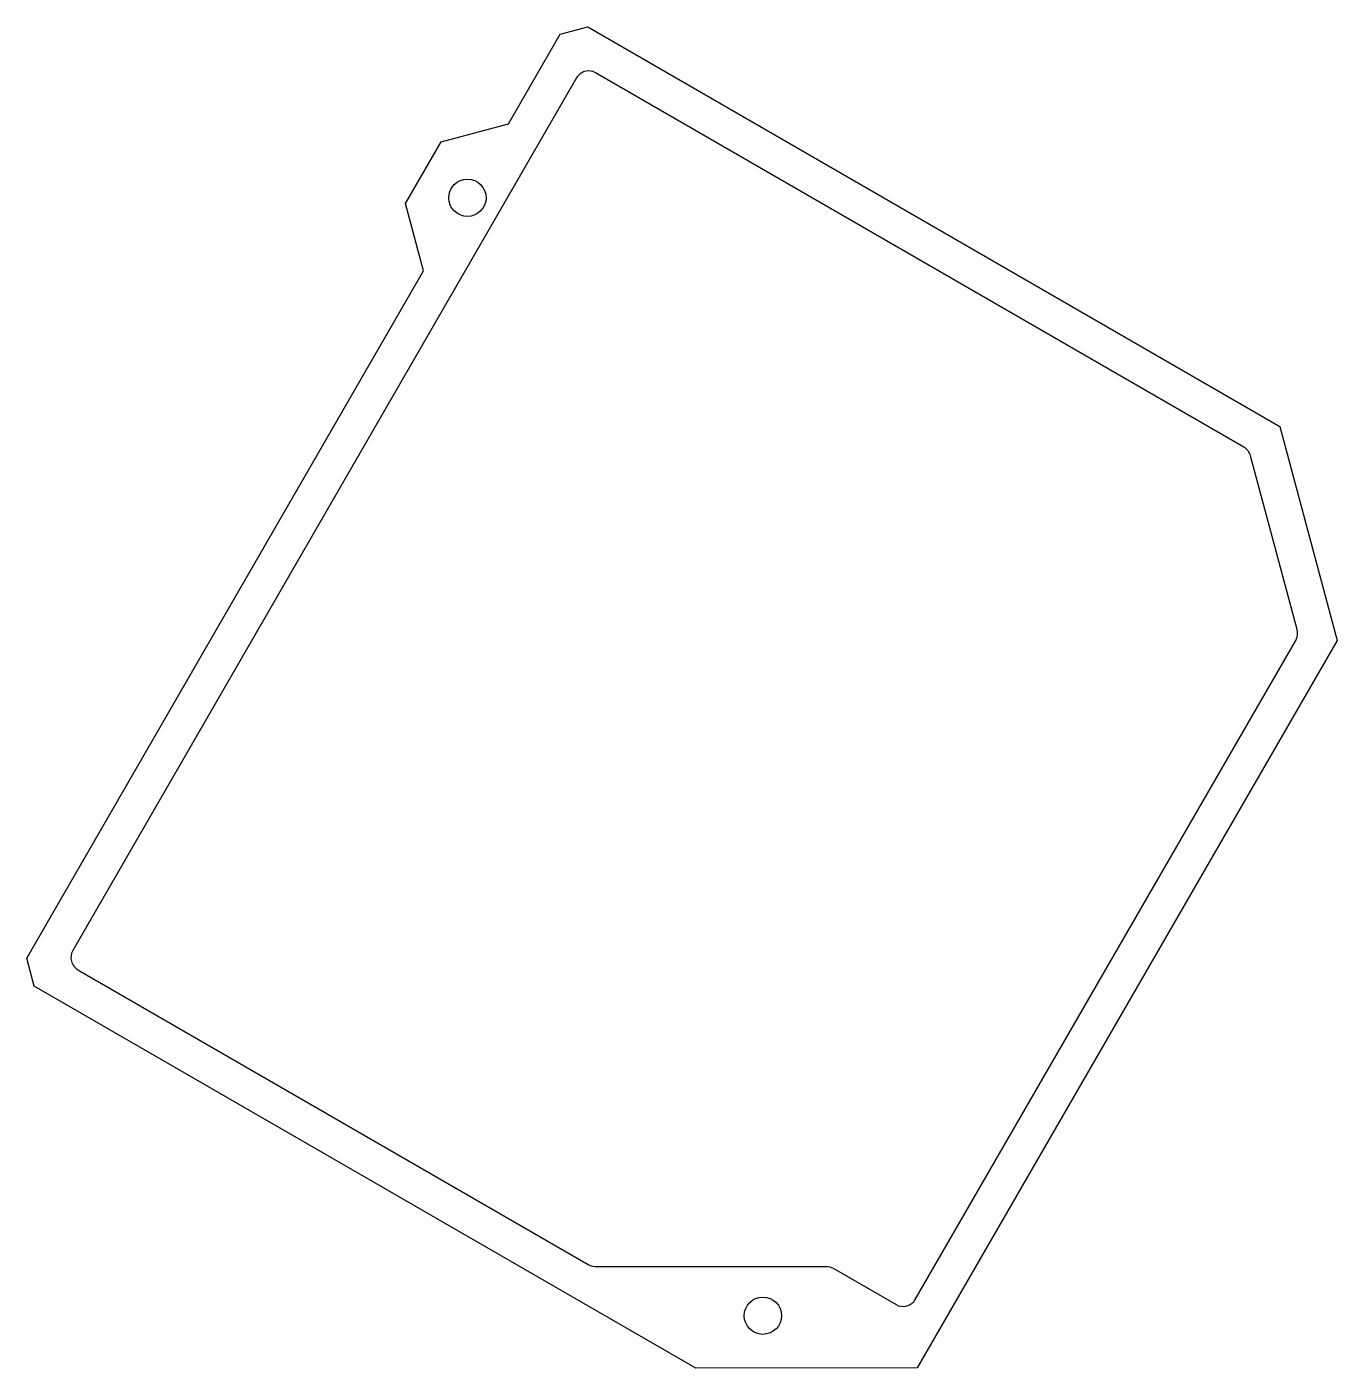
# Model space of a CAD drawing. Header units: millimetres. Extents: x -364 to -178, y 73 to 264.
import ezdxf

# ---------------------------------------------------------------- set-up
doc = ezdxf.new("R2010")
doc.units = ezdxf.units.MM
doc.layers.get('0').update_dxf_attribs({"linetype": 'CONTINUOUS'})

msp = doc.modelspace()

# ---------------------------------------------------------------- linework, layer by layer
msp.add_lwpolyline([(-237.51, 73.26), (-268.96, 73.22), (-362.87, 127.44), (-363.93, 131.39), (-307.59, 228.96), (-310.15, 238.53), (-305.11, 247.26), (-295.55, 249.82), (-288.21, 262.53), (-284.27, 263.58), (-186.03, 206.86), (-177.9, 176.51)], close=True)
msp.add_lwpolyline([(-283.24, 87.67), (-250.45, 87.67, -0.131652), (-249.45, 87.4), (-240.52, 82.25, 0.414214), (-237.79, 82.98), (-183.79, 176.51, 0.198912), (-183.59, 178.03), (-190.2, 202.7, 0.198912), (-191.13, 203.92), (-283.17, 257.06, 0.414214), (-285.9, 256.33), (-357.4, 132.49, 0.414214), (-356.67, 129.75), (-284.24, 87.94, 0.131652)], format="xyb", close=True)
for centre in [(-301.37, 239.32), (-259.43, 80.67)]:
    msp.add_circle(centre, 2.65)

doc.saveas('drawing.dxf')
